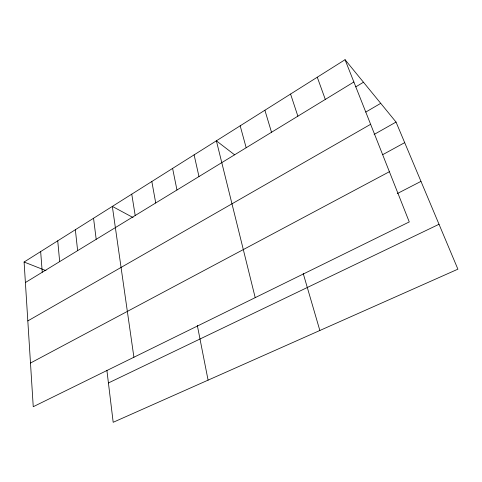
<?xml version="1.0" encoding="UTF-8"?>
<svg xmlns="http://www.w3.org/2000/svg" width="482" height="482" viewBox="0 0 482 482"><rect width="100%" height="100%" fill="white"/><g stroke="black" fill="none" stroke-linecap="round" stroke-linejoin="round"><path stroke-width="0.72" d="M345.052 59.702L409.266 221.931L33.246 406.712L24.1 262.027L345.052 59.702L396.041 122.067L457.9 269.173L113.18 422.298L106.89 370.29M25.395 282.536L353.872 81.988M355.788 86.874L363.464 82.223M365.79 112.065L380.732 103.335M27.823 320.91L370.622 124.302M374.104 134.46L396.041 122.067M382.768 154.644L404.693 142.636M30.487 363.042L389.39 171.713M397.276 193.583L420.979 181.371M108.42 382.967L439.024 224.275M24.1 262.027L46.001 270.655M133.068 217.551L112.336 206.398L133.906 357.246M234.607 154.83L216.382 140.816L255.207 297.635M317.27 77.216L325.308 99.431M290.568 94.05L297.876 116.18M264.889 110.233L271.517 132.273M303.214 273.481L319.855 330.489M240.181 125.814L246.175 147.745M194.107 154.855L198.976 176.563M172.604 168.411L176.966 189.998M197.301 325.296L208.085 380.141M151.83 181.503L155.722 202.97M131.755 194.162L135.201 215.496M93.55 218.244L96.189 239.313M75.355 229.715L77.632 250.646M57.738 240.819L59.666 261.618M40.657 251.586L42.259 272.24"/></g></svg>
